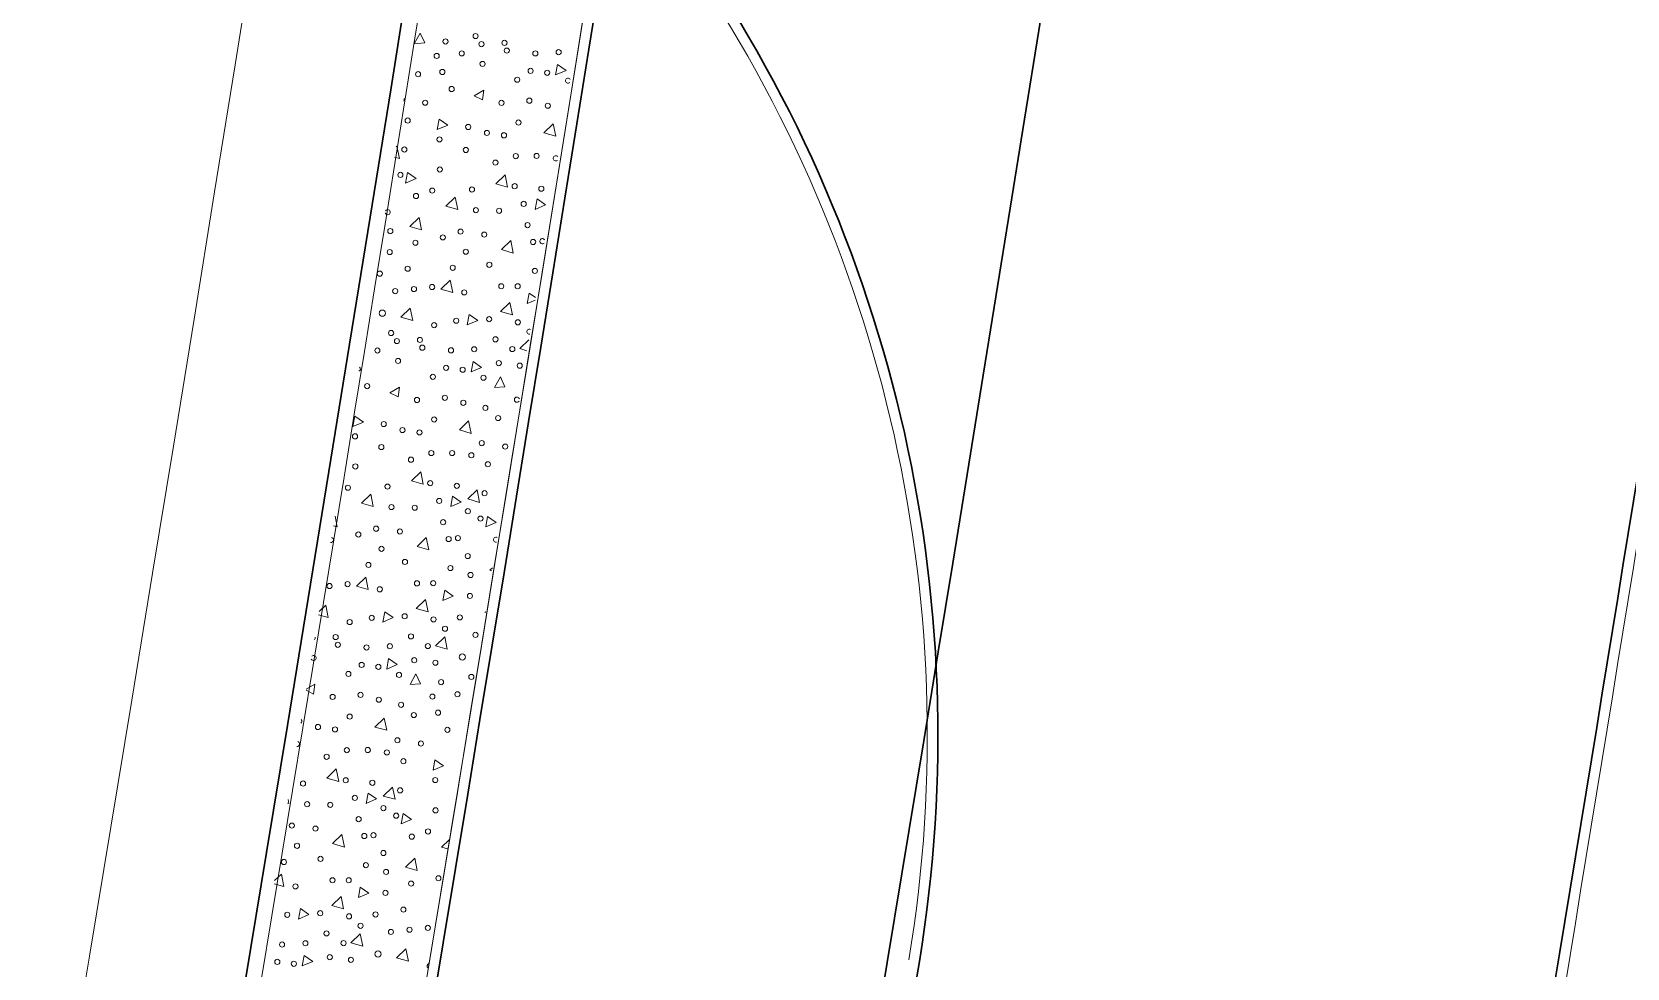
# Model space of a CAD drawing. Extents: x 2536801 to 2538856, y 7112140 to 7131569.
# Drawn here: x 2537818.6 to 2537919.8, y 7115213.4 to 7115272.8 of the extents above; entities that cross this region are included whole.
import ezdxf

# ---------------------------------------------------------------- set-up
doc = ezdxf.new("R2010")
doc.units = 0
doc.header["$LTSCALE"] = 100
doc.header["$MEASUREMENT"] = 0
for name, color, linetype, lineweight in [('D_BOC_FR', 3, 'Continuous', 13), ('D_BOC_RMP', 1, 'Continuous', 13), ('D_BOC_XST', 4, 'Continuous', 13), ('D_CTB_1', 2, 'Continuous', 0), ('D_EOS_FR', 3, 'Continuous', 30), ('D_EOS_ML', 7, 'Continuous', 30), ('D_EOS_RMP', 1, 'Continuous', 30), ('D_EOT_ML', 7, 'Continuous', 13), ('D_FOC_FR', 3, 'Continuous', 30), ('D_FOC_XST', 4, 'Continuous', 30), ('D_RIPRAP_1', 7, 'Continuous', 0)]:
    doc.layers.add(name, color=color, linetype=linetype, lineweight=lineweight)

msp = doc.modelspace()

# ---------------------------------------------------------------- linework, layer by layer
at = {"layer": 'D_BOC_FR', "lineweight": 0}
msp.add_arc((2526379.38, 7117111.1), 11620.33, 349.200993, 352.971213, dxfattribs=at)
at = {"layer": 'D_BOC_RMP', "lineweight": 0}
msp.add_arc((2526379.38, 7117111.1), 11691.67, 349.572856, 350.876903, dxfattribs=at)
at = {"layer": 'D_BOC_XST', "lineweight": 0}
msp.add_arc((2537788.04, 7115228.17), 87.33, 350.6282, 81.4386, dxfattribs=at)
at = {"layer": 'D_CTB_1', "linetype": 'Continuous', "lineweight": 0, "ltscale": 0.025}
msp.add_arc((2526379.38, 7117111.1), 11610, 347.843052, 352.937674, dxfattribs=at)
at = {"layer": 'D_EOS_FR'}
msp.add_arc((2526379.38, 7117111.1), 11649, 349.376372, 352.971213, dxfattribs=at)
at = {"layer": 'D_EOS_ML'}
for radius, start in [(11485, 346.032105), (11515, 347.842935), (11609, 347.843052)]:
    msp.add_arc((2526379.38, 7117111.1), radius, start, 358.175075, dxfattribs=at)
at = {"layer": 'D_EOS_RMP'}
for radius, start, end in [(11691, 349.572856, 350.876903), (11651, 349.376376, 350.628176)]:
    msp.add_arc((2526379.38, 7117111.1), radius, start, end, dxfattribs=at)
at = {"layer": 'D_EOT_ML'}
for radius, start in [(11473, 346.032105), (11527, 347.842935), (11599, 347.843038)]:
    msp.add_arc((2526379.38, 7117111.1), radius, start, 358.175075, dxfattribs=at)
at = {"layer": 'D_FOC_FR'}
msp.add_arc((2526379.38, 7117111.1), 11621, 349.948329, 352.971213, dxfattribs=at)
at = {"layer": 'D_FOC_XST'}
msp.add_arc((2537788.04, 7115228.17), 88, 350.6282, 81.4386, dxfattribs=at)
at = {"layer": 'D_RIPRAP_1', "color": 7, "linetype": 'Continuous', "lineweight": 0}
for p, q in [((2537846.62, 7115268.79), (2537847.24, 7115269.15)), ((2537847.15, 7115268.53), (2537846.62, 7115268.79)), ((2537847.24, 7115269.15), (2537847.15, 7115268.53)), ((2537841.26, 7115249.93), (2537841.88, 7115250.3)), ((2537841.79, 7115249.67), (2537841.26, 7115249.93)), ((2537841.88, 7115250.3), (2537841.79, 7115249.67)), ((2537835.97, 7115231.12), (2537836.52, 7115231.44)), ((2537836.52, 7115231.44), (2537836.43, 7115230.81)), ((2537836.43, 7115230.81), (2537835.96, 7115231.05))]:
    msp.add_line(p, q, dxfattribs=at)
at = {"layer": 'D_RIPRAP_1', "color": 7, "linetype": 'Continuous', "lineweight": 0, "flags": 128}
for points in [[(2537843.49, 7115272.15), (2537842.82, 7115272.09), (2537843.19, 7115272.77)], [(2537851.78, 7115270.11), (2537851.9, 7115270.77), (2537852.45, 7115270.39)], [(2537844.28, 7115266.65), (2537844.4, 7115267.31), (2537844.94, 7115266.93)], [(2537851.79, 7115266.22), (2537851.04, 7115266.43), (2537851.63, 7115267)], [(2537842.26, 7115263.25), (2537842.38, 7115263.91), (2537842.93, 7115263.53)], [(2537848.74, 7115262.98), (2537848, 7115263.2), (2537848.59, 7115263.77)], [(2537845.58, 7115261.57), (2537844.83, 7115261.78), (2537845.42, 7115262.35)], [(2537850.49, 7115261.58), (2537850.61, 7115262.24), (2537851.15, 7115261.86)], [(2537843.28, 7115260.29), (2537842.53, 7115260.5), (2537843.12, 7115261.07)], [(2537849.1, 7115258.81), (2537848.35, 7115259.03), (2537848.94, 7115259.6)], [(2537845.26, 7115256.31), (2537844.51, 7115256.52), (2537845.1, 7115257.09)], [(2537849.05, 7115254.88), (2537848.3, 7115255.09), (2537848.89, 7115255.67)], [(2537842.72, 7115254.52), (2537841.97, 7115254.74), (2537842.56, 7115255.31)], [(2537846.18, 7115254.24), (2537846.3, 7115254.9), (2537846.85, 7115254.52)], [(2537846.43, 7115251.26), (2537846.55, 7115251.92), (2537847.09, 7115251.54)], [(2537848.57, 7115250.32), (2537847.91, 7115250.27), (2537848.28, 7115250.95)], [(2537838.92, 7115247.79), (2537839.04, 7115248.45), (2537839.59, 7115248.07)], [(2537846.43, 7115247.36), (2537845.68, 7115247.58), (2537846.27, 7115248.15)], [(2537843.39, 7115244.13), (2537842.64, 7115244.34), (2537843.23, 7115244.91)], [(2537840.22, 7115242.71), (2537839.47, 7115242.92), (2537840.06, 7115243.5)], [(2537845.13, 7115242.72), (2537845.25, 7115243.38), (2537845.79, 7115243)], [(2537846.96, 7115242.98), (2537846.21, 7115243.2), (2537846.8, 7115243.77)], [(2537847.35, 7115241.43), (2537847.47, 7115242.09), (2537848.01, 7115241.71)], [(2537843.74, 7115239.96), (2537843, 7115240.17), (2537843.58, 7115240.74)], [(2537839.9, 7115237.45), (2537839.15, 7115237.67), (2537839.74, 7115238.24)], [(2537844.63, 7115236.75), (2537844.75, 7115237.41), (2537845.29, 7115237.03)], [(2537843.69, 7115236.03), (2537842.94, 7115236.24), (2537843.53, 7115236.81)], [(2537840.83, 7115235.38), (2537840.95, 7115236.04), (2537841.49, 7115235.67)], [(2537844.9, 7115233.67), (2537844.16, 7115233.88), (2537844.75, 7115234.45)], [(2537841.07, 7115232.4), (2537841.19, 7115233.06), (2537841.73, 7115232.68)], [(2537843.21, 7115231.47), (2537842.55, 7115231.41), (2537842.92, 7115232.09)], [(2537841.07, 7115228.51), (2537840.32, 7115228.72), (2537840.91, 7115229.29)], [(2537838.03, 7115225.27), (2537837.28, 7115225.48), (2537837.87, 7115226.06)], [(2537844.01, 7115225.97), (2537844.13, 7115226.63), (2537844.67, 7115226.25)], [(2537839.77, 7115223.87), (2537839.89, 7115224.53), (2537840.43, 7115224.15)], [(2537841.6, 7115224.13), (2537840.85, 7115224.34), (2537841.44, 7115224.91)], [(2537841.99, 7115222.57), (2537842.11, 7115223.23), (2537842.65, 7115222.85)], [(2537838.39, 7115221.1), (2537837.64, 7115221.32), (2537838.23, 7115221.89)], [(2537843.01, 7115219.61), (2537842.26, 7115219.82), (2537842.85, 7115220.4)], [(2537839.27, 7115217.89), (2537839.39, 7115218.55), (2537839.93, 7115218.17)], [(2537835.47, 7115216.53), (2537835.59, 7115217.19), (2537836.13, 7115216.81)], [(2537838.33, 7115217.17), (2537837.58, 7115217.38), (2537838.17, 7115217.96)], [(2537839.55, 7115214.81), (2537838.8, 7115215.03), (2537839.39, 7115215.6)], [(2537835.71, 7115213.55), (2537835.83, 7115214.21), (2537836.38, 7115213.83)], [(2537842.45, 7115213.85), (2537841.7, 7115214.06), (2537842.29, 7115214.63)]]:
    msp.add_lwpolyline(points, close=True, dxfattribs=at)
for points in [[(2537841.66, 7115265.54), (2537841.72, 7115265.59), (2537841.88, 7115264.81), (2537841.56, 7115264.9)], [(2537850.48, 7115255.82), (2537849.98, 7115255.61), (2537850.1, 7115256.27), (2537850.51, 7115255.98)], [(2537849.97, 7115252.61), (2537849.51, 7115252.74), (2537850.08, 7115253.29)], [(2537837.79, 7115242.11), (2537837.93, 7115241.43), (2537837.69, 7115241.5)], [(2537847.75, 7115238.64), (2537847.62, 7115238.68), (2537847.78, 7115238.83)], [(2537836.78, 7115236.05), (2537837.2, 7115236.45), (2537837.36, 7115235.67), (2537836.75, 7115235.84)], [(2537834.81, 7115224.11), (2537834.86, 7115223.86), (2537834.77, 7115223.88)], [(2537844.94, 7115220.99), (2537844.55, 7115221.1), (2537845.03, 7115221.56)], [(2537833.96, 7115218.97), (2537834.39, 7115219.38), (2537834.55, 7115218.6), (2537833.93, 7115218.77)]]:
    msp.add_lwpolyline(points, dxfattribs=at)
at = {"layer": 'D_RIPRAP_1', "color": 7, "linetype": 'Continuous', "lineweight": 0}
for centre, radius in [((2537846.71, 7115272.58), 0.163), ((2537844.8, 7115272.24), 0.163), ((2537845.83, 7115271.48), 0.163), ((2537847.08, 7115272.07), 0.163), ((2537848.54, 7115272.15), 0.163), ((2537848.69, 7115271.66), 0.163), ((2537850.5, 7115271.48), 0.163), ((2537851.98, 7115271.56), 0.163), ((2537844.24, 7115271.32), 0.163), ((2537847.15, 7115270.81), 0.163), ((2537843.06, 7115270.16), 0.163), ((2537844.6, 7115270.3), 0.163), ((2537849.35, 7115269.81), 0.163), ((2537850.2, 7115270.37), 0.163), ((2537851.25, 7115270.25), 0.163), ((2537845.19, 7115269.22), 0.163), ((2537850.12, 7115268.48), 0.163), ((2537843.51, 7115268.35), 0.163), ((2537848.35, 7115268.34), 0.163), ((2537851.29, 7115268.16), 0.163), ((2537842.4, 7115267.22), 0.163), ((2537846.24, 7115266.81), 0.163), ((2537847.43, 7115266.43), 0.163), ((2537849.43, 7115267.09), 0.163), ((2537842.19, 7115265.38), 0.163), ((2537844.42, 7115266.02), 0.163), ((2537848.51, 7115266.28), 0.163), ((2537846.09, 7115265.35), 0.163), ((2537847.97, 7115264.55), 0.163), ((2537849.26, 7115264.96), 0.163), ((2537850.58, 7115264.97), 0.163), ((2537841.94, 7115263.77), 0.163), ((2537844.44, 7115264.11), 0.163), ((2537842.93, 7115262.43), 0.163), ((2537843.96, 7115262.77), 0.163), ((2537846.48, 7115262.84), 0.163), ((2537849.19, 7115263.05), 0.163), ((2537850.88, 7115262.89), 0.163), ((2537846.73, 7115261.53), 0.163), ((2537848.2, 7115261.49), 0.163), ((2537849.76, 7115261.93), 0.163), ((2537850.01, 7115260.58), 0.163), ((2537841.3, 7115260.2), 0.163), ((2537842.89, 7115259.46), 0.163), ((2537844.63, 7115259.8), 0.163), ((2537845.76, 7115260.17), 0.163), ((2537847.26, 7115259.98), 0.163), ((2537850.36, 7115259.51), 0.163), ((2537841.26, 7115258.87), 0.163), ((2537846.09, 7115258.89), 0.163), ((2537840.63, 7115257.5), 0.163), ((2537842.4, 7115257.81), 0.163), ((2537845.26, 7115257.87), 0.163), ((2537847.58, 7115258.06), 0.163), ((2537850.47, 7115257.67), 0.163), ((2537841.61, 7115256.39), 0.163), ((2537842.8, 7115256.52), 0.163), ((2537843.95, 7115256.65), 0.163), ((2537845.99, 7115256.31), 0.163), ((2537848.34, 7115256.7), 0.163), ((2537849.38, 7115256.7), 0.163), ((2537840.79, 7115254.99), 0.199), ((2537844.08, 7115254.23), 0.163), ((2537845.48, 7115254.51), 0.163), ((2537847.57, 7115254.61), 0.163), ((2537849.39, 7115254.41), 0.163), ((2537841.35, 7115253.73), 0.163), ((2537843.18, 7115253.29), 0.163), ((2537847.97, 7115253.33), 0.163), ((2537840.48, 7115252.62), 0.163), ((2537841.72, 7115253.22), 0.163), ((2537843.33, 7115252.8), 0.163), ((2537845.15, 7115252.63), 0.163), ((2537846.62, 7115252.7), 0.163), ((2537849.04, 7115252.71), 0.163), ((2537841.79, 7115251.96), 0.163), ((2537844.84, 7115251.52), 0.163), ((2537845.89, 7115251.4), 0.163), ((2537848.18, 7115251.82), 0.163), ((2537849.51, 7115251.66), 0.163), ((2537839.83, 7115250.36), 0.163), ((2537844, 7115250.95), 0.163), ((2537847.21, 7115250.89), 0.163), ((2537842.99, 7115249.48), 0.163), ((2537844.76, 7115249.62), 0.163), ((2537845.93, 7115249.3), 0.163), ((2537844.08, 7115248.24), 0.163), ((2537847.33, 7115248.98), 0.163), ((2537848.14, 7115248.33), 0.163), ((2537839.06, 7115247.17), 0.163), ((2537840.88, 7115247.95), 0.163), ((2537842.07, 7115247.57), 0.163), ((2537843.15, 7115247.42), 0.163), ((2537840.73, 7115246.49), 0.163), ((2537847.1, 7115246.74), 0.163), ((2537848.59, 7115246.52), 0.163), ((2537839.08, 7115245.26), 0.163), ((2537842.61, 7115245.69), 0.163), ((2537843.9, 7115246.11), 0.163), ((2537845.22, 7115246.11), 0.163), ((2537846.44, 7115245.97), 0.163), ((2537847.49, 7115245.4), 0.163), ((2537843.83, 7115244.2), 0.163), ((2537838.61, 7115243.91), 0.163), ((2537841.12, 7115243.98), 0.163), ((2537845.52, 7115244.03), 0.163), ((2537847.28, 7115243.56), 0.163), ((2537841.37, 7115242.68), 0.163), ((2537842.85, 7115242.64), 0.163), ((2537844.4, 7115243.07), 0.163), ((2537846.22, 7115242.42), 0.163), ((2537840.4, 7115241.31), 0.163), ((2537841.91, 7115241.13), 0.163), ((2537844.65, 7115241.72), 0.163), ((2537847.02, 7115241.95), 0.163), ((2537839.27, 7115240.94), 0.163), ((2537845, 7115240.65), 0.163), ((2537845.59, 7115240.71), 0.163), ((2537840.74, 7115240.03), 0.163), ((2537842.23, 7115239.2), 0.163), ((2537846.21, 7115239.57), 0.163), ((2537839.91, 7115239.01), 0.163), ((2537845.11, 7115238.81), 0.163), ((2537846.39, 7115238.37), 0.163), ((2537837.44, 7115237.67), 0.163), ((2537838.59, 7115237.79), 0.163), ((2537840.63, 7115237.46), 0.163), ((2537842.99, 7115237.84), 0.163), ((2537844.02, 7115237.85), 0.163), ((2537846.35, 7115237.04), 0.163), ((2537838.72, 7115235.38), 0.163), ((2537840.12, 7115235.65), 0.163), ((2537842.21, 7115235.75), 0.163), ((2537844.04, 7115235.55), 0.163), ((2537845.71, 7115235.68), 0.163), ((2537837.83, 7115234.43), 0.163), ((2537842.61, 7115234.47), 0.163), ((2537844.77, 7115234.96), 0.163), ((2537846.7, 7115234.57), 0.163), ((2537837.97, 7115233.94), 0.163), ((2537839.79, 7115233.77), 0.163), ((2537841.27, 7115233.85), 0.163), ((2537843.68, 7115233.86), 0.163), ((2537845.87, 7115233.16), 0.199), ((2537838.64, 7115232.09), 0.163), ((2537839.48, 7115232.66), 0.163), ((2537840.54, 7115232.54), 0.163), ((2537841.85, 7115232.03), 0.163), ((2537842.82, 7115232.96), 0.163), ((2537844.16, 7115232.8), 0.163), ((2537844.52, 7115231.57), 0.163), ((2537846.44, 7115231.9), 0.163), ((2537837.64, 7115230.63), 0.163), ((2537839.41, 7115230.76), 0.163), ((2537840.57, 7115230.45), 0.163), ((2537841.98, 7115230.13), 0.163), ((2537843.97, 7115230.65), 0.163), ((2537845.56, 7115230.8), 0.163), ((2537838.72, 7115229.38), 0.163), ((2537842.79, 7115229.48), 0.163), ((2537844.33, 7115229.63), 0.163), ((2537836.71, 7115228.72), 0.163), ((2537837.79, 7115228.57), 0.163), ((2537844.92, 7115228.54), 0.163), ((2537838.54, 7115227.25), 0.163), ((2537839.87, 7115227.26), 0.163), ((2537841.08, 7115227.11), 0.163), ((2537841.75, 7115227.88), 0.163), ((2537843.24, 7115227.67), 0.163), ((2537837.26, 7115226.83), 0.163), ((2537842.13, 7115226.55), 0.163), ((2537835.76, 7115225.13), 0.163), ((2537838.47, 7115225.34), 0.163), ((2537840.16, 7115225.18), 0.163), ((2537844.15, 7115225.35), 0.163), ((2537839.05, 7115224.22), 0.163), ((2537841.92, 7115224.7), 0.163), ((2537836.02, 7115223.82), 0.163), ((2537837.49, 7115223.78), 0.163), ((2537839.29, 7115222.87), 0.163), ((2537840.86, 7115223.57), 0.163), ((2537841.67, 7115223.09), 0.163), ((2537844.17, 7115223.43), 0.163), ((2537835.05, 7115222.46), 0.163), ((2537836.55, 7115222.27), 0.163), ((2537840.23, 7115221.85), 0.163), ((2537843.69, 7115222.09), 0.163), ((2537835.38, 7115221.18), 0.163), ((2537839.65, 7115221.8), 0.163), ((2537842.66, 7115221.76), 0.163), ((2537834.55, 7115220.15), 0.163), ((2537836.87, 7115220.35), 0.163), ((2537839.75, 7115219.95), 0.163), ((2537840.86, 7115220.72), 0.163), ((2537837.63, 7115218.99), 0.163), ((2537838.66, 7115218.99), 0.163), ((2537841.03, 7115219.52), 0.163), ((2537844.35, 7115219.12), 0.163), ((2537835.28, 7115218.6), 0.163), ((2537840.99, 7115218.19), 0.163), ((2537842.62, 7115218.78), 0.163), ((2537834.76, 7115216.8), 0.163), ((2537836.85, 7115216.9), 0.163), ((2537840.36, 7115216.82), 0.163), ((2537842.13, 7115217.13), 0.163), ((2537838.68, 7115216.7), 0.163), ((2537839.41, 7115216.1), 0.163), ((2537842.52, 7115215.85), 0.163), ((2537843.68, 7115215.97), 0.163), ((2537834.43, 7115214.91), 0.163), ((2537835.91, 7115214.99), 0.163), ((2537837.25, 7115215.62), 0.163), ((2537838.33, 7115215), 0.163), ((2537841.34, 7115215.71), 0.163), ((2537834.13, 7115213.81), 0.163), ((2537837.46, 7115214.11), 0.163), ((2537838.8, 7115213.94), 0.163), ((2537840.52, 7115214.31), 0.199), ((2537835.18, 7115213.69), 0.163)]:
    msp.add_circle(centre, radius, dxfattribs=at)
at = {"layer": 'D_RIPRAP_1', "color": 7, "lineweight": 0}
msp.add_arc((2526379.38, 7117111.1), 11620.33, 349.948329, 352.971213, dxfattribs=at)
at = {"layer": 'D_RIPRAP_1', "color": 7, "lineweight": 0, "extrusion": (0, 0, -1)}
msp.add_arc((-2526379.38, 7117111.1), 11610, 187.062326, 192.156947, dxfattribs=at)
at = {"layer": 'D_RIPRAP_1', "color": 7, "linetype": 'Continuous', "lineweight": 0}
for centre, start, end in [((2537852.57, 7115269.75), 24.6433, 317.2502), ((2537842.02, 7115268.56), 321.0809, 20.1333), ((2537851.8, 7115264.82), 33.5592, 308.3342), ((2537841.13, 7115261.4), 194.4235, 146.7906), ((2537850.95, 7115259.56), 28.1116, 313.7818), ((2537850.13, 7115253.81), 67.6372, 274.2562), ((2537839.24, 7115251.45), 293.4911, 47.723), ((2537849.33, 7115249.5), 15.7971, 326.0964), ((2537837.53, 7115240.6), 262.2343, 78.9798), ((2537848.01, 7115240.61), 63.5997, 278.2937), ((2537847.48, 7115235.98), 155.5529, 186.3405), ((2537836.37, 7115234.36), 318.9043, 22.3098), ((2537836.43, 7115233.1), 205.2718, 135.9423), ((2537835.52, 7115229.1), 304.5229, 36.6912), ((2537835.38, 7115227.64), 266.8254, 74.3888), ((2537843.8, 7115213.55), 109.8943, 230.6679)]:
    msp.add_arc(centre, 0.163, start, end, dxfattribs=at)

doc.saveas('drawing.dxf')
